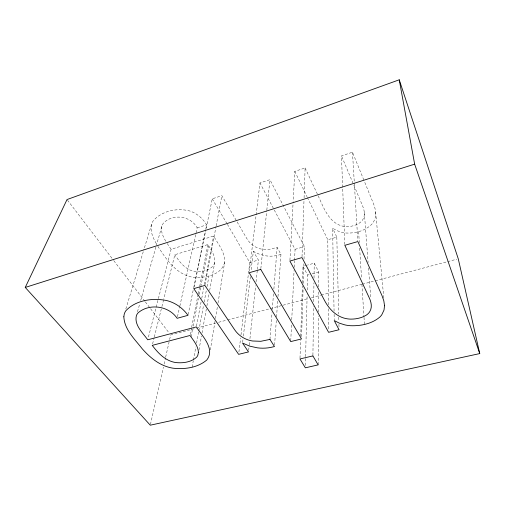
<?xml version="1.0" encoding="UTF-8"?>
<svg xmlns="http://www.w3.org/2000/svg" width="505" height="505" viewBox="0 0 505 505"><rect width="100%" height="100%" fill="white"/><g stroke="black" fill="none" stroke-linecap="round" stroke-linejoin="round"><path stroke-width="0.38" stroke-dasharray="2.52 1.89" d="M318.15 364.881L318.472 316.079M318.497 312.147L318.636 290.893M318.661 286.954L318.762 271.999L314.23 263.174L307.495 265.075M312.917 355.122L313.611 306.402M313.681 301.687L313.946 282.825M314.015 278.11L314.23 263.174M305.399 365.462L307.147 294.731M307.267 290.015L307.633 275.086L303 266.343L306.743 265.289M299.995 358.159L300.589 340.111M300.715 336.191L302.362 285.963M302.463 282.825L303 266.343M301.592 336.595L303.12 288.071M303.265 283.374L303.884 263.812M304.029 259.115L304.42 246.591L269.923 179.66L259.974 182.968L249.35 271.179M302.022 256.799L303.972 200.977M304.079 197.834L305.121 167.957L294.806 171.384L293.165 201.274M290.754 340.806L291.568 323.604M291.751 319.697L294.074 270.434M294.219 267.309L294.516 261.053M294.554 260.271L295.072 249.325L259.974 182.968M289.927 260.271L293.127 202.063M274.581 344.997L276.342 320.006M276.563 316.881L277.718 300.488M277.996 296.58L280.969 254.413L277.125 247.418L269.203 249.401L262.044 249.205A17.744 13.736 5.7 0 1 257.405 247.867C252.828 246.004 249.041 242.463 246.591 238.196L221.859 195.643L212.245 198.837L206.09 228.765M218.002 303.006L224.643 262.385C225.293 252.45 218.21 244.161 213.609 236.024L171.107 249.287L148.142 338.268M269.954 339.398L272.037 312.671M272.283 309.521L273.508 293.803M273.874 289.081L277.125 247.418M260.839 268.635L266.735 210.875M266.817 210.099L269.923 179.66M248.675 350.369L249.173 345.698M249.262 344.915L249.596 341.803M249.931 338.691L255.631 285.735M256.048 281.841L257.304 270.162M257.386 269.38L258.396 260.037L253.346 251.37L251.054 270.794M242.64 342.295L243.006 339.183M243.372 336.077L250.417 276.235M238.909 352.01L240.614 338.009M240.992 334.897L249.779 262.556L227.035 223.715M209.682 290.432L214.694 262.581C215.597 255.89 211.134 249.969 207.94 244.527L174.831 254.741L163.816 298.916M210.339 349.94L215.023 321.275M215.471 318.503L217.554 305.777M224.643 262.385C221.411 275.673 203.951 278.343 192.317 277.138A21.967 16.122 12 0 1 187.91 276.046C173.865 271.191 165.369 257.834 157.661 246.011M198.97 349.997L201.476 336.071M202.032 332.978L206.343 308.997M206.898 305.904L208.988 294.301M192.121 367.084L193.264 360.898M193.409 360.122L195.845 346.973M196.559 343.103L198.711 331.501M198.85 330.724L203.578 305.197M204.153 302.097L206.444 289.718M207.018 286.625L209.026 275.793M196.483 326.123L201.167 301.479M201.754 298.398L204.241 285.306M204.386 284.536L213.609 236.024M205.036 284.662L216.007 226.606M216.153 225.83L221.859 195.643M191.035 336.848L192.538 329.134M193.137 326.053L198.553 298.297M199.305 294.44L200.662 287.503M200.813 286.726L208.786 245.866M190.177 334.708L191.54 327.77M191.692 327L198.067 294.63M198.219 293.859L199.589 286.922M199.74 286.152L207.94 244.527M194.09 287.086L205.459 231.833M188.157 314.565L193.535 288.481M193.693 287.717L205.554 230.185M205.712 229.421L206.659 224.82C203.275 219.328 198.421 214.606 192.456 212.024A21.753 16.583 14.4 0 0 188.674 210.692C176.352 207.871 161.303 211.09 153.047 221.076A21.702 16.368 15.3 0 0 151.525 224.517L144.184 248.649M151.525 224.517C149.808 231.662 153.457 238.688 156.904 244.71M177.463 316.768L179.673 306.8M179.843 306.036L197.184 227.843C190.896 215.881 173.095 213.451 163.677 222.857A15.062 11.388 15 0 0 162.055 225.596L156.43 245.241M150.452 424.427L163.405 367.091M164.1 364.029L165.482 357.912M165.653 357.149L169.453 340.332M169.623 339.568L170.658 334.979L195.77 328.332M161.815 226.347C160.514 231.726 163.33 237.047 165.956 241.554M152.611 343.848L154.126 337.757M154.322 336.993L161.726 307.293M161.916 306.529L163.626 299.673M214.694 262.581L214.253 264.039A13.547 9.986 11.5 0 1 213.053 266.047C208.464 270.787 201.179 272.271 194.81 271.469A14.115 10.365 11.9 0 1 191.894 270.749C184.186 268.174 179.092 261.255 174.831 254.741M137.474 311.749L139.847 303.436M140.706 300.412L156.215 245.998M125.833 308.984L143.957 249.407M344.814 244.515L341.468 155.868L352.471 152.213L364.099 180.702M197.184 227.843L206.659 224.82M334.064 311.175L332.625 228.222L336.993 230.665L341.626 232.268A23.691 18.691 -4.4 0 0 346.493 233.039C355.4 233.386 365.02 230.873 371.528 224.517A19.215 15.1 -5.1 0 0 373.397 222.086C376.97 216.437 375.796 209.184 373.34 203.351L364.395 181.434M249.779 262.556L258.396 260.037M295.072 249.325L304.42 246.591M328.357 304.862L327.795 239.761L336.81 237.129L332.625 228.222M280.969 254.413L277.554 255.366A25.231 19.512 5.3 0 1 266.173 255.896L259.62 254.337L253.346 251.37M307.633 275.086L309.117 274.669M312.084 273.849L318.762 271.999M196.527 328.13L215.553 323.093M218.596 322.285L226.966 320.069M227.723 319.867L269.569 308.782M270.333 308.58L308.378 298.505M311.421 297.704L320.549 295.286M321.313 295.084L361.637 284.403M362.394 284.201L374.571 280.976M375.329 280.774L446.849 261.836M447.613 261.634L456.741 259.216M67.506 200.169L113.354 260.081M113.827 260.706L144.872 301.277M145.352 301.902L150.124 308.138M150.604 308.763L169.225 333.104M171.107 249.287L167.105 243.378M212.245 198.837L226.638 223.04M294.806 171.384L307.053 196.761M307.393 197.468L327.795 239.761M305.121 167.957L317.847 195.094M318.182 195.807C323.427 207.126 328.774 222.894 342.642 226.139A16.431 12.985 -4.2 0 0 346.935 226.625C351.606 226.575 356.391 225.312 360.185 222.516A12.934 10.188 -4.5 0 0 363.007 219.284C365.336 215.111 364.339 210.03 362.565 205.851L341.468 155.868M375.6 212.094L383.857 298.272M364.326 212.422L368.094 262.48M368.505 267.959L370.809 298.468M358.619 231.631L359.308 242.64M359.655 248.144L361.529 278.021M361.927 284.315L363.947 316.559M363.998 317.342L364.446 324.418M352.471 152.213L357.824 240.778M336.81 237.129L338.678 314.053M338.754 317.19L338.849 321.117M338.931 324.254L339.006 327.392M334.114 314.306L334.209 319.785M328.389 308.782L328.566 329.178"/><path stroke-width="0.76" d="M25.25 287.433L67.026 199.544L399.24 79.803L458.262 258.812L479.75 353.582L150.282 425.197L25.25 287.433L414.649 164.15L399.24 79.803M414.649 164.15L479.75 353.582M123.832 316.78C124.432 329.632 134.829 339.227 142.221 348.785C149.215 356.7 157.642 363.953 167.944 367.028A25.307 16.223 10.7 0 0 173.019 368.189C184.546 369.521 197.651 367.785 206.728 360.059C215.61 348.923 202.063 335.92 196.338 326.893L147.75 339.789C142.801 332.883 133.92 324.98 136.438 315.511A17.454 11.602 12.9 0 1 138.206 312.734C149.518 303.114 168.866 305.872 177.122 318.301L187.999 315.328C183.769 309.439 177.937 304.641 171.157 301.99A25.231 16.924 12.5 0 0 166.726 300.563C152.838 297.697 135.858 300.039 125.846 310.758A25.149 16.671 13.2 0 0 124.224 314.268L123.832 316.78M384.52 305.708L384.015 310.07L381.761 314.817A22.416 15.598 -2.4 0 1 379.552 317.298C371.541 323.951 360.519 326.116 350.331 325.7A27.642 19.31 -1.9 0 1 344.675 324.841L339.297 323.131L334.222 320.568L339.063 329.746L328.591 332.315L289.883 261.06L301.99 257.588L324.444 300.292C328.824 308.795 336.204 316.584 345.887 318.56A19.171 13.42 -1.7 0 0 350.88 319.122C356.252 319.128 361.769 317.967 366.352 315.082A15.081 10.517 -2 0 0 369.673 311.787C372.431 307.589 371.308 302.167 369.281 297.906L344.839 245.297L357.868 241.56L381.931 295.457L383.832 300.841L384.52 305.708M198.433 352.307L197.809 355.331A15.611 10.062 10.2 0 1 196.477 357.338C190.972 362.268 182.823 363.36 175.702 362.533A16.261 10.435 10.6 0 1 172.338 361.769C163.753 359.213 157.478 352.256 152.232 345.37L190.025 335.478C193.548 340.566 198.086 345.824 198.433 352.307M269.954 339.398L260.82 341.298L252.557 340.995A20.579 14.014 5.8 0 1 247.179 339.575C242.04 337.681 237.546 334.127 234.516 329.569L204.891 285.439L193.775 288.626L238.625 354.346L248.504 351.928L242.545 343.072L249.836 346.171L257.417 347.844A29.252 19.903 5.4 0 0 270.535 347.472L274.467 346.556L269.954 339.398M260.763 269.411L249.161 272.738L290.716 341.588L301.523 338.943L260.763 269.411M312.904 355.911L299.97 358.948L305.342 367.823L318.15 364.881L312.904 355.911"/></g></svg>
